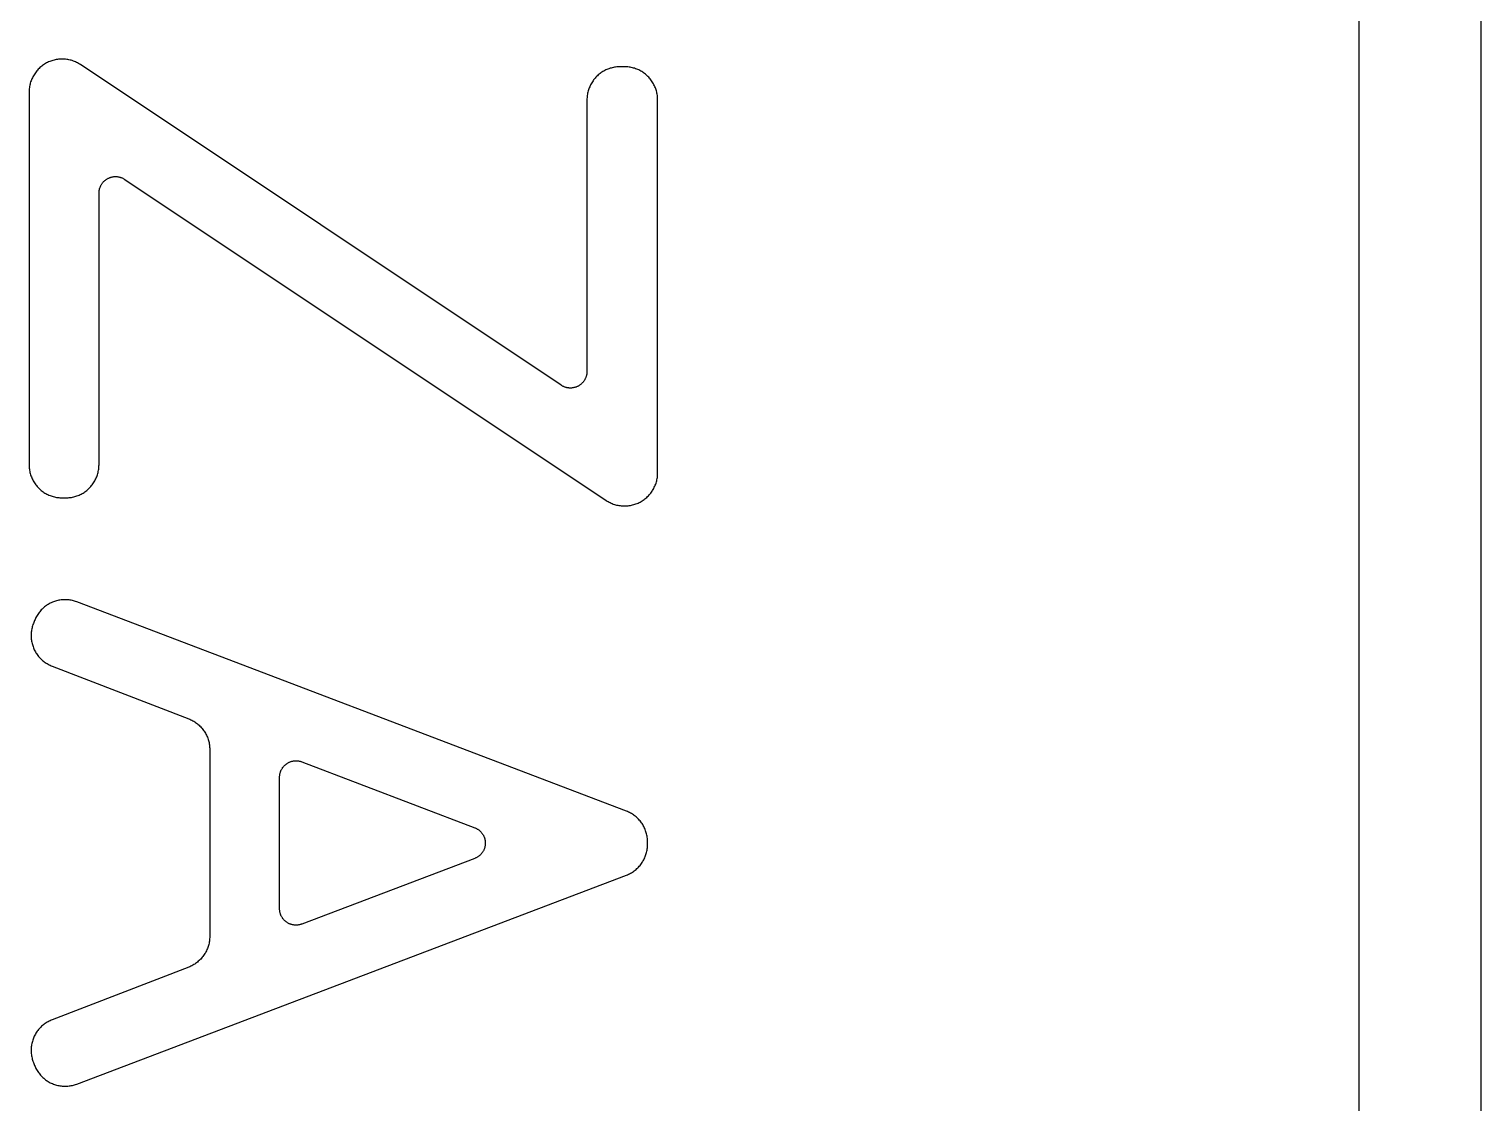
# Model space of a CAD drawing. Header units: millimetres. Extents: x 1287 to 5317, y -239 to 2577.
# Drawn here: x 3347.1 to 3406.6, y 696.8 to 740.8 of the extents above; entities that cross this region are included whole.
import ezdxf

# ---------------------------------------------------------------- set-up
doc = ezdxf.new("R2010")
doc.units = ezdxf.units.MM
doc.header["$MEASUREMENT"] = 0
doc.layers.add('Utwórz2D linie widoczne', color=7, linetype='Continuous', true_color=0x000000)

msp = doc.modelspace()

# ---------------------------------------------------------------- linework, layer by layer
at = {"layer": 'Utwórz2D linie widoczne'}
for p, q in [((3401.61, 932.649), (3401.61, 562.649)), ((3406.61, 932.649), (3406.61, 562.649)), ((3347.805, 739.358), (3347.765, 739.334)), ((3347.847, 739.381), (3347.805, 739.358)), ((3347.889, 739.403), (3347.847, 739.381)), ((3347.932, 739.423), (3347.889, 739.403)), ((3347.975, 739.442), (3347.932, 739.423)), ((3348.019, 739.459), (3347.975, 739.442)), ((3348.064, 739.474), (3348.019, 739.459)), ((3348.109, 739.488), (3348.064, 739.474)), ((3348.155, 739.501), (3348.109, 739.488)), ((3348.201, 739.511), (3348.155, 739.501)), ((3348.247, 739.521), (3348.201, 739.511)), ((3348.294, 739.528), (3348.247, 739.521)), ((3348.341, 739.534), (3348.294, 739.528)), ((3348.388, 739.538), (3348.341, 739.534)), ((3348.435, 739.541), (3348.388, 739.538)), ((3348.482, 739.542), (3348.435, 739.541)), ((3348.53, 739.541), (3348.482, 739.542)), ((3348.577, 739.539), (3348.53, 739.541)), ((3348.624, 739.535), (3348.577, 739.539)), ((3348.671, 739.529), (3348.624, 739.535)), ((3348.718, 739.522), (3348.671, 739.529)), ((3348.764, 739.513), (3348.718, 739.522)), ((3348.81, 739.503), (3348.764, 739.513)), ((3348.856, 739.491), (3348.81, 739.503)), ((3348.901, 739.477), (3348.856, 739.491)), ((3348.946, 739.462), (3348.901, 739.477)), ((3348.99, 739.445), (3348.946, 739.462)), ((3349.034, 739.427), (3348.99, 739.445)), ((3349.077, 739.407), (3349.034, 739.427)), ((3349.119, 739.386), (3349.077, 739.407)), ((3349.161, 739.363), (3349.119, 739.386)), ((3349.201, 739.339), (3349.161, 739.363)), ((3347.266, 738.778), (3347.246, 738.735)), ((3347.287, 738.82), (3347.266, 738.778)), ((3347.31, 738.861), (3347.287, 738.82)), ((3347.335, 738.902), (3347.31, 738.861)), ((3347.36, 738.942), (3347.335, 738.902)), ((3347.387, 738.981), (3347.36, 738.942)), ((3347.416, 739.018), (3347.387, 738.981)), ((3347.445, 739.055), (3347.416, 739.018)), ((3347.476, 739.091), (3347.445, 739.055)), ((3347.509, 739.126), (3347.476, 739.091)), ((3347.542, 739.159), (3347.509, 739.126)), ((3347.577, 739.191), (3347.542, 739.159)), ((3347.612, 739.222), (3347.577, 739.191)), ((3347.649, 739.252), (3347.612, 739.222)), ((3347.687, 739.281), (3347.649, 739.252)), ((3347.725, 739.308), (3347.687, 739.281)), ((3347.765, 739.334), (3347.725, 739.308)), ((3349.241, 739.314), (3349.201, 739.339)), ((3368.928, 726.176), (3349.241, 739.314)), ((3370.319, 738.76), (3370.289, 738.725)), ((3370.35, 738.795), (3370.319, 738.76)), ((3370.382, 738.828), (3370.35, 738.795)), ((3370.416, 738.86), (3370.382, 738.828)), ((3370.45, 738.891), (3370.416, 738.86)), ((3370.486, 738.921), (3370.45, 738.891)), ((3370.522, 738.95), (3370.486, 738.921)), ((3370.559, 738.977), (3370.522, 738.95)), ((3370.598, 739.003), (3370.559, 738.977)), ((3370.637, 739.028), (3370.598, 739.003)), ((3370.677, 739.051), (3370.637, 739.028)), ((3370.718, 739.073), (3370.677, 739.051)), ((3370.759, 739.094), (3370.718, 739.073)), ((3370.802, 739.113), (3370.759, 739.094)), ((3370.844, 739.131), (3370.802, 739.113)), ((3370.888, 739.147), (3370.844, 739.131)), ((3370.932, 739.162), (3370.888, 739.147)), ((3370.976, 739.175), (3370.932, 739.162)), ((3371.021, 739.187), (3370.976, 739.175)), ((3371.066, 739.197), (3371.021, 739.187)), ((3371.112, 739.206), (3371.066, 739.197)), ((3371.158, 739.213), (3371.112, 739.206)), ((3371.204, 739.219), (3371.158, 739.213)), ((3371.25, 739.223), (3371.204, 739.219)), ((3371.296, 739.225), (3371.25, 739.223)), ((3371.343, 739.226), (3371.296, 739.225)), ((3371.524, 739.226), (3371.343, 739.226)), ((3371.57, 739.225), (3371.524, 739.226)), ((3371.617, 739.223), (3371.57, 739.225)), ((3371.663, 739.219), (3371.617, 739.223)), ((3371.709, 739.213), (3371.663, 739.219)), ((3371.755, 739.206), (3371.709, 739.213)), ((3371.8, 739.197), (3371.755, 739.206)), ((3371.846, 739.187), (3371.8, 739.197)), ((3371.891, 739.175), (3371.846, 739.187)), ((3371.935, 739.162), (3371.891, 739.175)), ((3371.979, 739.147), (3371.935, 739.162)), ((3372.022, 739.131), (3371.979, 739.147)), ((3372.065, 739.113), (3372.022, 739.131)), ((3372.107, 739.094), (3372.065, 739.113)), ((3372.149, 739.073), (3372.107, 739.094)), ((3372.19, 739.051), (3372.149, 739.073)), ((3372.23, 739.028), (3372.19, 739.051)), ((3372.269, 739.003), (3372.23, 739.028)), ((3372.307, 738.977), (3372.269, 739.003)), ((3372.345, 738.95), (3372.307, 738.977)), ((3372.381, 738.921), (3372.345, 738.95)), ((3372.417, 738.891), (3372.381, 738.921)), ((3372.451, 738.86), (3372.417, 738.891)), ((3372.484, 738.828), (3372.451, 738.86)), ((3372.517, 738.795), (3372.484, 738.828)), ((3372.548, 738.76), (3372.517, 738.795)), ((3372.578, 738.725), (3372.548, 738.76)), ((3347.13, 738.231), (3347.129, 738.184)), ((3347.129, 738.184), (3347.129, 722.921)), ((3347.132, 738.278), (3347.13, 738.231)), ((3347.137, 738.325), (3347.132, 738.278)), ((3347.142, 738.372), (3347.137, 738.325)), ((3347.15, 738.419), (3347.142, 738.372)), ((3347.159, 738.466), (3347.15, 738.419)), ((3347.169, 738.512), (3347.159, 738.466)), ((3347.181, 738.557), (3347.169, 738.512)), ((3347.195, 738.603), (3347.181, 738.557)), ((3347.211, 738.647), (3347.195, 738.603)), ((3347.228, 738.691), (3347.211, 738.647)), ((3347.246, 738.735), (3347.228, 738.691)), ((3370.023, 738.189), (3370.013, 738.144)), ((3370.035, 738.234), (3370.023, 738.189)), ((3370.048, 738.278), (3370.035, 738.234)), ((3370.063, 738.322), (3370.048, 738.278)), ((3370.079, 738.366), (3370.063, 738.322)), ((3370.097, 738.409), (3370.079, 738.366)), ((3370.116, 738.451), (3370.097, 738.409)), ((3370.137, 738.492), (3370.116, 738.451)), ((3370.159, 738.533), (3370.137, 738.492)), ((3370.182, 738.573), (3370.159, 738.533)), ((3370.207, 738.612), (3370.182, 738.573)), ((3370.233, 738.651), (3370.207, 738.612)), ((3370.26, 738.688), (3370.233, 738.651)), ((3370.289, 738.725), (3370.26, 738.688)), ((3372.606, 738.688), (3372.578, 738.725)), ((3372.634, 738.651), (3372.606, 738.688)), ((3372.66, 738.612), (3372.634, 738.651)), ((3372.685, 738.573), (3372.66, 738.612)), ((3372.708, 738.533), (3372.685, 738.573)), ((3372.73, 738.492), (3372.708, 738.533)), ((3372.751, 738.451), (3372.73, 738.492)), ((3372.77, 738.409), (3372.751, 738.451)), ((3372.788, 738.366), (3372.77, 738.409)), ((3372.804, 738.322), (3372.788, 738.366)), ((3372.819, 738.278), (3372.804, 738.322)), ((3372.832, 738.234), (3372.819, 738.278)), ((3372.844, 738.189), (3372.832, 738.234)), ((3372.854, 738.144), (3372.844, 738.189)), ((3369.988, 737.96), (3369.985, 737.914)), ((3369.985, 737.914), (3369.985, 737.868)), ((3369.985, 737.868), (3369.985, 726.74)), ((3369.992, 738.006), (3369.988, 737.96)), ((3369.997, 738.052), (3369.992, 738.006)), ((3370.004, 738.098), (3369.997, 738.052)), ((3370.013, 738.144), (3370.004, 738.098)), ((3372.863, 738.098), (3372.854, 738.144)), ((3372.87, 738.052), (3372.863, 738.098)), ((3372.875, 738.006), (3372.87, 738.052)), ((3372.879, 737.96), (3372.875, 738.006)), ((3372.881, 737.914), (3372.879, 737.96)), ((3372.882, 737.868), (3372.881, 737.914)), ((3372.882, 722.589), (3372.882, 737.868)), ((3350.256, 734.582), (3350.274, 734.597)), ((3350.274, 734.597), (3350.294, 734.61)), ((3350.294, 734.61), (3350.314, 734.623)), ((3350.314, 734.623), (3350.334, 734.635)), ((3350.334, 734.635), (3350.354, 734.647)), ((3350.354, 734.647), (3350.376, 734.658)), ((3350.376, 734.658), (3350.397, 734.668)), ((3350.397, 734.668), (3350.419, 734.677)), ((3350.419, 734.677), (3350.441, 734.686)), ((3350.441, 734.686), (3350.463, 734.693)), ((3350.463, 734.693), (3350.486, 734.7)), ((3350.486, 734.7), (3350.508, 734.707)), ((3350.508, 734.707), (3350.531, 734.712)), ((3350.531, 734.712), (3350.555, 734.716)), ((3350.555, 734.716), (3350.578, 734.72)), ((3350.578, 734.72), (3350.601, 734.723)), ((3350.601, 734.723), (3350.625, 734.725)), ((3350.625, 734.725), (3350.649, 734.727)), ((3350.649, 734.727), (3350.672, 734.727)), ((3350.672, 734.727), (3350.696, 734.727)), ((3350.696, 734.727), (3350.72, 734.726)), ((3350.72, 734.726), (3350.743, 734.724)), ((3350.743, 734.724), (3350.767, 734.721)), ((3350.767, 734.721), (3350.79, 734.717)), ((3350.79, 734.717), (3350.813, 734.713)), ((3350.813, 734.713), (3350.836, 734.708)), ((3350.836, 734.708), (3350.859, 734.702)), ((3350.859, 734.702), (3350.882, 734.695)), ((3350.882, 734.695), (3350.904, 734.687)), ((3350.904, 734.687), (3350.926, 734.679)), ((3350.926, 734.679), (3350.948, 734.67)), ((3350.948, 734.67), (3350.97, 734.66)), ((3350.97, 734.66), (3350.991, 734.649)), ((3350.991, 734.649), (3351.011, 734.638)), ((3351.011, 734.638), (3351.032, 734.626)), ((3351.032, 734.626), (3351.052, 734.613)), ((3351.052, 734.613), (3370.77, 721.459)), ((3349.996, 734.072), (3349.997, 734.095)), ((3349.996, 734.048), (3349.996, 734.072)), ((3349.996, 722.921), (3349.996, 734.048)), ((3349.997, 734.095), (3349.999, 734.119)), ((3349.999, 734.119), (3350.002, 734.142)), ((3350.002, 734.142), (3350.006, 734.166)), ((3350.006, 734.166), (3350.011, 734.189)), ((3350.011, 734.189), (3350.016, 734.212)), ((3350.016, 734.212), (3350.022, 734.235)), ((3350.022, 734.235), (3350.029, 734.257)), ((3350.029, 734.257), (3350.037, 734.28)), ((3350.037, 734.28), (3350.045, 734.302)), ((3350.045, 734.302), (3350.054, 734.324)), ((3350.054, 734.324), (3350.064, 734.345)), ((3350.064, 734.345), (3350.075, 734.366)), ((3350.075, 734.366), (3350.086, 734.387)), ((3350.086, 734.387), (3350.098, 734.407)), ((3350.098, 734.407), (3350.111, 734.427)), ((3350.111, 734.427), (3350.125, 734.446)), ((3350.125, 734.446), (3350.139, 734.465)), ((3350.139, 734.465), (3350.154, 734.484)), ((3350.154, 734.484), (3350.169, 734.502)), ((3350.169, 734.502), (3350.185, 734.519)), ((3350.185, 734.519), (3350.202, 734.536)), ((3350.202, 734.536), (3350.219, 734.552)), ((3350.219, 734.552), (3350.237, 734.567)), ((3350.237, 734.567), (3350.256, 734.582)), ((3369.795, 726.27), (3369.778, 726.253)), ((3369.811, 726.287), (3369.795, 726.27)), ((3369.826, 726.305), (3369.811, 726.287)), ((3369.841, 726.323), (3369.826, 726.305)), ((3369.855, 726.342), (3369.841, 726.323)), ((3369.869, 726.361), (3369.855, 726.342)), ((3369.882, 726.381), (3369.869, 726.361)), ((3369.894, 726.402), (3369.882, 726.381)), ((3369.905, 726.422), (3369.894, 726.402)), ((3369.916, 726.443), (3369.905, 726.422)), ((3369.926, 726.465), (3369.916, 726.443)), ((3369.935, 726.487), (3369.926, 726.465)), ((3369.944, 726.509), (3369.935, 726.487)), ((3369.951, 726.531), (3369.944, 726.509)), ((3369.958, 726.554), (3369.951, 726.531)), ((3369.964, 726.577), (3369.958, 726.554)), ((3369.97, 726.6), (3369.964, 726.577)), ((3369.974, 726.623), (3369.97, 726.6)), ((3369.978, 726.646), (3369.974, 726.623)), ((3369.981, 726.67), (3369.978, 726.646)), ((3369.983, 726.693), (3369.981, 726.67)), ((3369.984, 726.717), (3369.983, 726.693)), ((3369.985, 726.74), (3369.984, 726.717)), ((3368.948, 726.163), (3368.928, 726.176)), ((3368.969, 726.151), (3368.948, 726.163)), ((3368.989, 726.139), (3368.969, 726.151)), ((3369.011, 726.129), (3368.989, 726.139)), ((3369.032, 726.119), (3369.011, 726.129)), ((3369.054, 726.11), (3369.032, 726.119)), ((3369.076, 726.101), (3369.054, 726.11)), ((3369.098, 726.094), (3369.076, 726.101)), ((3369.121, 726.087), (3369.098, 726.094)), ((3369.144, 726.081), (3369.121, 726.087)), ((3369.167, 726.076), (3369.144, 726.081)), ((3369.19, 726.071), (3369.167, 726.076)), ((3369.214, 726.068), (3369.19, 726.071)), ((3369.237, 726.065), (3369.214, 726.068)), ((3369.261, 726.063), (3369.237, 726.065)), ((3369.284, 726.062), (3369.261, 726.063)), ((3369.308, 726.061), (3369.284, 726.062)), ((3369.332, 726.062), (3369.308, 726.061)), ((3369.355, 726.063), (3369.332, 726.062)), ((3369.379, 726.065), (3369.355, 726.063)), ((3369.402, 726.068), (3369.379, 726.065)), ((3369.425, 726.072), (3369.402, 726.068)), ((3369.449, 726.077), (3369.425, 726.072)), ((3369.472, 726.082), (3369.449, 726.077)), ((3369.495, 726.088), (3369.472, 726.082)), ((3369.517, 726.095), (3369.495, 726.088)), ((3369.539, 726.103), (3369.517, 726.095)), ((3369.562, 726.111), (3369.539, 726.103)), ((3369.583, 726.121), (3369.562, 726.111)), ((3369.605, 726.131), (3369.583, 726.121)), ((3369.626, 726.142), (3369.605, 726.131)), ((3369.646, 726.153), (3369.626, 726.142)), ((3369.667, 726.165), (3369.646, 726.153)), ((3369.686, 726.178), (3369.667, 726.165)), ((3369.706, 726.192), (3369.686, 726.178)), ((3369.725, 726.206), (3369.706, 726.192)), ((3369.743, 726.221), (3369.725, 726.206)), ((3369.761, 726.237), (3369.743, 726.221)), ((3369.778, 726.253), (3369.761, 726.237)), ((3347.129, 722.921), (3347.13, 722.874)), ((3347.13, 722.874), (3347.132, 722.828)), ((3347.132, 722.828), (3347.136, 722.782)), ((3347.136, 722.782), (3347.142, 722.736)), ((3347.142, 722.736), (3347.149, 722.69)), ((3349.976, 722.69), (3349.983, 722.736)), ((3349.983, 722.736), (3349.989, 722.782)), ((3349.989, 722.782), (3349.993, 722.828)), ((3349.993, 722.828), (3349.995, 722.874)), ((3349.995, 722.874), (3349.996, 722.921)), ((3347.149, 722.69), (3347.158, 722.644)), ((3347.158, 722.644), (3347.168, 722.599)), ((3347.168, 722.599), (3347.179, 722.554)), ((3347.179, 722.554), (3347.193, 722.51)), ((3347.193, 722.51), (3347.208, 722.466)), ((3347.208, 722.466), (3347.224, 722.423)), ((3347.224, 722.423), (3347.242, 722.38)), ((3347.242, 722.38), (3347.261, 722.337)), ((3347.261, 722.337), (3347.281, 722.296)), ((3347.281, 722.296), (3347.303, 722.255)), ((3347.303, 722.255), (3347.327, 722.215)), ((3347.327, 722.215), (3347.352, 722.176)), ((3347.352, 722.176), (3347.378, 722.138)), ((3347.378, 722.138), (3347.405, 722.1)), ((3349.72, 722.1), (3349.747, 722.138)), ((3349.747, 722.138), (3349.773, 722.176)), ((3349.773, 722.176), (3349.798, 722.215)), ((3349.798, 722.215), (3349.821, 722.255)), ((3349.821, 722.255), (3349.843, 722.296)), ((3349.843, 722.296), (3349.864, 722.337)), ((3349.864, 722.337), (3349.883, 722.38)), ((3349.883, 722.38), (3349.901, 722.423)), ((3349.901, 722.423), (3349.917, 722.466)), ((3349.917, 722.466), (3349.932, 722.51)), ((3349.932, 722.51), (3349.945, 722.554)), ((3349.945, 722.554), (3349.957, 722.599)), ((3349.957, 722.599), (3349.967, 722.644)), ((3349.967, 722.644), (3349.976, 722.69)), ((3372.784, 722.081), (3372.801, 722.125)), ((3372.801, 722.125), (3372.816, 722.17)), ((3372.816, 722.17), (3372.83, 722.215)), ((3372.83, 722.215), (3372.842, 722.261)), ((3372.842, 722.261), (3372.853, 722.307)), ((3372.853, 722.307), (3372.862, 722.353)), ((3372.862, 722.353), (3372.869, 722.4)), ((3372.869, 722.4), (3372.875, 722.447)), ((3372.875, 722.447), (3372.879, 722.494)), ((3372.879, 722.494), (3372.881, 722.541)), ((3372.881, 722.541), (3372.882, 722.589)), ((3347.405, 722.1), (3347.434, 722.064)), ((3347.434, 722.064), (3347.464, 722.028)), ((3347.464, 722.028), (3347.495, 721.994)), ((3347.495, 721.994), (3347.527, 721.96)), ((3347.527, 721.96), (3347.56, 721.928)), ((3347.56, 721.928), (3347.595, 721.897)), ((3347.595, 721.897), (3347.63, 721.867)), ((3347.63, 721.867), (3347.667, 721.839)), ((3347.667, 721.839), (3347.704, 721.811)), ((3347.704, 721.811), (3347.742, 721.785)), ((3347.742, 721.785), (3347.782, 721.76)), ((3347.782, 721.76), (3347.822, 721.737)), ((3347.822, 721.737), (3347.862, 721.715)), ((3347.862, 721.715), (3347.904, 721.694)), ((3347.904, 721.694), (3347.946, 721.675)), ((3347.946, 721.675), (3347.989, 721.657)), ((3347.989, 721.657), (3348.032, 721.641)), ((3348.032, 721.641), (3348.076, 721.626)), ((3348.076, 721.626), (3348.121, 721.613)), ((3348.121, 721.613), (3348.166, 721.601)), ((3348.166, 721.601), (3348.211, 721.591)), ((3348.211, 721.591), (3348.257, 721.582)), ((3348.257, 721.582), (3348.302, 721.575)), ((3348.302, 721.575), (3348.348, 721.57)), ((3348.348, 721.57), (3348.395, 721.566)), ((3348.395, 721.566), (3348.441, 721.563)), ((3348.441, 721.563), (3348.487, 721.563)), ((3348.487, 721.563), (3348.638, 721.563)), ((3348.638, 721.563), (3348.684, 721.563)), ((3348.684, 721.563), (3348.73, 721.566)), ((3348.73, 721.566), (3348.776, 721.57)), ((3348.776, 721.57), (3348.823, 721.575)), ((3348.823, 721.575), (3348.868, 721.582)), ((3348.868, 721.582), (3348.914, 721.591)), ((3348.914, 721.591), (3348.959, 721.601)), ((3348.959, 721.601), (3349.004, 721.613)), ((3349.004, 721.613), (3349.048, 721.626)), ((3349.048, 721.626), (3349.092, 721.641)), ((3349.092, 721.641), (3349.136, 721.657)), ((3349.136, 721.657), (3349.179, 721.675)), ((3349.179, 721.675), (3349.221, 721.694)), ((3349.221, 721.694), (3349.262, 721.715)), ((3349.262, 721.715), (3349.303, 721.737)), ((3349.303, 721.737), (3349.343, 721.76)), ((3349.343, 721.76), (3349.382, 721.785)), ((3349.382, 721.785), (3349.421, 721.811)), ((3349.421, 721.811), (3349.458, 721.839)), ((3349.458, 721.839), (3349.495, 721.867)), ((3349.495, 721.867), (3349.53, 721.897)), ((3349.53, 721.897), (3349.565, 721.928)), ((3349.565, 721.928), (3349.598, 721.96)), ((3349.598, 721.96), (3349.63, 721.994)), ((3349.63, 721.994), (3349.661, 722.028)), ((3349.661, 722.028), (3349.691, 722.064)), ((3349.691, 722.064), (3349.72, 722.1)), ((3372.325, 721.492), (3372.363, 721.52)), ((3372.363, 721.52), (3372.399, 721.55)), ((3372.399, 721.55), (3372.435, 721.581)), ((3372.435, 721.581), (3372.469, 721.613)), ((3372.469, 721.613), (3372.503, 721.647)), ((3372.503, 721.647), (3372.535, 721.682)), ((3372.535, 721.682), (3372.566, 721.717)), ((3372.566, 721.717), (3372.596, 721.754)), ((3372.596, 721.754), (3372.624, 721.792)), ((3372.624, 721.792), (3372.651, 721.831)), ((3372.651, 721.831), (3372.677, 721.87)), ((3372.677, 721.87), (3372.701, 721.911)), ((3372.701, 721.911), (3372.724, 721.952)), ((3372.724, 721.952), (3372.745, 721.995)), ((3372.745, 721.995), (3372.765, 722.037)), ((3372.765, 722.037), (3372.784, 722.081)), ((3370.77, 721.459), (3370.81, 721.433)), ((3370.81, 721.433), (3370.851, 721.409)), ((3370.851, 721.409), (3370.892, 721.386)), ((3370.892, 721.386), (3370.935, 721.365)), ((3370.935, 721.365), (3370.978, 721.345)), ((3370.978, 721.345), (3371.021, 721.327)), ((3371.021, 721.327), (3371.065, 721.31)), ((3371.065, 721.31), (3371.11, 721.295)), ((3371.11, 721.295), (3371.155, 721.281)), ((3371.155, 721.281), (3371.201, 721.269)), ((3371.201, 721.269), (3371.247, 721.259)), ((3371.247, 721.259), (3371.294, 721.25)), ((3371.294, 721.25), (3371.341, 721.243)), ((3371.341, 721.243), (3371.387, 721.237)), ((3371.387, 721.237), (3371.435, 721.233)), ((3371.435, 721.233), (3371.482, 721.231)), ((3371.482, 721.231), (3371.529, 721.23)), ((3371.529, 721.23), (3371.576, 721.231)), ((3371.576, 721.231), (3371.624, 721.234)), ((3371.624, 721.234), (3371.671, 721.238)), ((3371.671, 721.238), (3371.718, 721.244)), ((3371.718, 721.244), (3371.764, 721.252)), ((3371.764, 721.252), (3371.811, 721.261)), ((3371.811, 721.261), (3371.857, 721.272)), ((3371.857, 721.272), (3371.902, 721.284)), ((3371.902, 721.284), (3371.948, 721.298)), ((3371.948, 721.298), (3371.992, 721.314)), ((3371.992, 721.314), (3372.036, 721.331)), ((3372.036, 721.331), (3372.08, 721.349)), ((3372.08, 721.349), (3372.123, 721.37)), ((3372.123, 721.37), (3372.165, 721.391)), ((3372.165, 721.391), (3372.206, 721.414)), ((3372.206, 721.414), (3372.247, 721.439)), ((3372.247, 721.439), (3372.286, 721.464)), ((3372.286, 721.464), (3372.325, 721.492)), ((3348.26, 717.344), (3348.215, 717.331)), ((3348.305, 717.355), (3348.26, 717.344)), ((3348.351, 717.364), (3348.305, 717.355)), ((3348.397, 717.372), (3348.351, 717.364)), ((3348.443, 717.379), (3348.397, 717.372)), ((3348.489, 717.384), (3348.443, 717.379)), ((3348.535, 717.387), (3348.489, 717.384)), ((3348.582, 717.389), (3348.535, 717.387)), ((3348.628, 717.389), (3348.582, 717.389)), ((3348.675, 717.387), (3348.628, 717.389)), ((3348.721, 717.384), (3348.675, 717.387)), ((3348.768, 717.379), (3348.721, 717.384)), ((3348.814, 717.372), (3348.768, 717.379)), ((3348.86, 717.364), (3348.814, 717.372)), ((3348.905, 717.355), (3348.86, 717.364)), ((3348.95, 717.344), (3348.905, 717.355)), ((3348.995, 717.331), (3348.95, 717.344)), ((3347.484, 716.785), (3347.46, 716.745)), ((3347.511, 716.823), (3347.484, 716.785)), ((3347.538, 716.861), (3347.511, 716.823)), ((3347.567, 716.897), (3347.538, 716.861)), ((3347.597, 716.933), (3347.567, 716.897)), ((3347.629, 716.967), (3347.597, 716.933)), ((3347.661, 717), (3347.629, 716.967)), ((3347.695, 717.032), (3347.661, 717)), ((3347.729, 717.063), (3347.695, 717.032)), ((3347.765, 717.093), (3347.729, 717.063)), ((3347.802, 717.122), (3347.765, 717.093)), ((3347.84, 717.149), (3347.802, 717.122)), ((3347.878, 717.175), (3347.84, 717.149)), ((3347.918, 717.199), (3347.878, 717.175)), ((3347.958, 717.222), (3347.918, 717.199)), ((3348, 717.244), (3347.958, 717.222)), ((3348.041, 717.264), (3348, 717.244)), ((3348.084, 717.283), (3348.041, 717.264)), ((3348.127, 717.301), (3348.084, 717.283)), ((3348.171, 717.316), (3348.127, 717.301)), ((3348.215, 717.331), (3348.171, 717.316)), ((3349.039, 717.317), (3348.995, 717.331)), ((3349.083, 717.301), (3349.039, 717.317)), ((3371.602, 708.725), (3349.083, 717.301)), ((3347.241, 716.19), (3347.233, 716.145)), ((3347.251, 716.235), (3347.241, 716.19)), ((3347.263, 716.28), (3347.251, 716.235)), ((3347.276, 716.324), (3347.263, 716.28)), ((3347.29, 716.368), (3347.276, 716.324)), ((3347.306, 716.411), (3347.29, 716.368)), ((3347.356, 716.537), (3347.306, 716.411)), ((3347.374, 716.58), (3347.356, 716.537)), ((3347.393, 716.623), (3347.374, 716.58)), ((3347.414, 716.664), (3347.393, 716.623)), ((3347.436, 716.705), (3347.414, 716.664)), ((3347.46, 716.745), (3347.436, 716.705)), ((3347.216, 716.008), (3347.214, 715.962)), ((3347.214, 715.962), (3347.214, 715.916)), ((3347.214, 715.916), (3347.215, 715.87)), ((3347.215, 715.87), (3347.217, 715.824)), ((3347.22, 716.054), (3347.216, 716.008)), ((3347.217, 715.824), (3347.221, 715.778)), ((3347.226, 716.1), (3347.22, 716.054)), ((3347.221, 715.778), (3347.227, 715.733)), ((3347.233, 716.145), (3347.226, 716.1)), ((3347.227, 715.733), (3347.234, 715.687)), ((3347.234, 715.687), (3347.243, 715.642)), ((3347.243, 715.642), (3347.253, 715.597)), ((3347.253, 715.597), (3347.265, 715.553)), ((3347.265, 715.553), (3347.278, 715.509)), ((3347.278, 715.509), (3347.293, 715.465)), ((3347.293, 715.465), (3347.309, 715.422)), ((3347.309, 715.422), (3347.327, 715.38)), ((3347.327, 715.38), (3347.346, 715.338)), ((3347.346, 715.338), (3347.367, 715.297)), ((3347.367, 715.297), (3347.389, 715.257)), ((3347.389, 715.257), (3347.413, 715.217)), ((3347.413, 715.217), (3347.437, 715.178)), ((3347.437, 715.178), (3347.463, 715.14)), ((3347.463, 715.14), (3347.491, 715.103)), ((3347.491, 715.103), (3347.519, 715.067)), ((3347.519, 715.067), (3347.549, 715.032)), ((3347.549, 715.032), (3347.58, 714.998)), ((3347.58, 714.998), (3347.612, 714.965)), ((3347.612, 714.965), (3347.646, 714.934)), ((3347.646, 714.934), (3347.68, 714.903)), ((3347.68, 714.903), (3347.715, 714.874)), ((3347.715, 714.874), (3347.752, 714.845)), ((3347.752, 714.845), (3347.789, 714.818)), ((3347.789, 714.818), (3347.827, 714.793)), ((3347.827, 714.793), (3347.866, 714.769)), ((3347.866, 714.769), (3347.906, 714.746)), ((3347.906, 714.746), (3347.947, 714.724)), ((3347.947, 714.724), (3347.988, 714.704)), ((3347.988, 714.704), (3348.03, 714.685)), ((3348.03, 714.685), (3348.073, 714.668)), ((3348.073, 714.668), (3353.671, 712.509)), ((3353.671, 712.509), (3353.713, 712.492)), ((3353.713, 712.492), (3353.756, 712.473)), ((3353.756, 712.473), (3353.797, 712.453)), ((3353.797, 712.453), (3353.838, 712.431)), ((3353.838, 712.431), (3353.878, 712.408)), ((3353.878, 712.408), (3353.917, 712.384)), ((3353.917, 712.384), (3353.955, 712.358)), ((3353.955, 712.358), (3353.992, 712.331)), ((3353.992, 712.331), (3354.029, 712.303)), ((3354.029, 712.303), (3354.064, 712.273)), ((3354.064, 712.273), (3354.099, 712.242)), ((3354.099, 712.242), (3354.132, 712.211)), ((3354.132, 712.211), (3354.164, 712.178)), ((3354.164, 712.178), (3354.195, 712.144)), ((3354.195, 712.144), (3354.225, 712.108)), ((3354.225, 712.108), (3354.254, 712.072)), ((3354.254, 712.072), (3354.281, 712.035)), ((3354.281, 712.035), (3354.307, 711.997)), ((3354.307, 711.997), (3354.332, 711.958)), ((3354.332, 711.958), (3354.356, 711.918)), ((3354.356, 711.918), (3354.378, 711.878)), ((3354.378, 711.878), (3354.398, 711.837)), ((3354.398, 711.837), (3354.417, 711.795)), ((3354.417, 711.795), (3354.435, 711.752)), ((3354.435, 711.752), (3354.451, 711.709)), ((3354.451, 711.709), (3354.466, 711.665)), ((3354.466, 711.665), (3354.48, 711.621)), ((3354.48, 711.621), (3354.491, 711.577)), ((3354.491, 711.577), (3354.502, 711.532)), ((3354.502, 711.532), (3354.51, 711.486)), ((3354.51, 711.486), (3354.517, 711.441)), ((3354.517, 711.441), (3354.523, 711.395)), ((3354.523, 711.395), (3354.527, 711.349)), ((3354.527, 711.349), (3354.529, 711.303)), ((3354.529, 711.303), (3354.53, 711.257)), ((3354.53, 711.257), (3354.53, 703.587)), ((3357.397, 710.187), (3357.4, 710.21)), ((3357.4, 710.21), (3357.404, 710.233)), ((3357.404, 710.233), (3357.408, 710.256)), ((3357.408, 710.256), (3357.413, 710.278)), ((3357.413, 710.278), (3357.419, 710.301)), ((3357.419, 710.301), (3357.426, 710.323)), ((3357.426, 710.323), (3357.433, 710.345)), ((3357.433, 710.345), (3357.442, 710.367)), ((3357.442, 710.367), (3357.451, 710.388)), ((3357.451, 710.388), (3357.46, 710.409)), ((3357.46, 710.409), (3357.471, 710.43)), ((3357.471, 710.43), (3357.482, 710.45)), ((3357.482, 710.45), (3357.494, 710.47)), ((3357.494, 710.47), (3357.506, 710.489)), ((3357.506, 710.489), (3357.519, 710.509)), ((3357.519, 710.509), (3357.533, 710.527)), ((3357.533, 710.527), (3357.548, 710.545)), ((3357.548, 710.545), (3357.563, 710.563)), ((3357.563, 710.563), (3357.578, 710.58)), ((3357.578, 710.58), (3357.595, 710.596)), ((3357.595, 710.596), (3357.612, 710.612)), ((3357.612, 710.612), (3357.629, 710.628)), ((3357.629, 710.628), (3357.647, 710.643)), ((3357.647, 710.643), (3357.665, 710.657)), ((3357.665, 710.657), (3357.684, 710.67)), ((3357.684, 710.67), (3357.703, 710.683)), ((3357.703, 710.683), (3357.723, 710.695)), ((3357.723, 710.695), (3357.743, 710.707)), ((3357.743, 710.707), (3357.764, 710.717)), ((3357.764, 710.717), (3357.785, 710.727)), ((3357.785, 710.727), (3357.806, 710.737)), ((3357.806, 710.737), (3357.827, 710.745)), ((3357.827, 710.745), (3357.849, 710.753)), ((3357.849, 710.753), (3357.871, 710.76)), ((3357.871, 710.76), (3357.894, 710.766)), ((3357.894, 710.766), (3357.916, 710.772)), ((3357.916, 710.772), (3357.939, 710.777)), ((3357.939, 710.777), (3357.962, 710.781)), ((3357.962, 710.781), (3357.985, 710.784)), ((3357.985, 710.784), (3358.008, 710.786)), ((3358.008, 710.786), (3358.031, 710.788)), ((3358.031, 710.788), (3358.054, 710.789)), ((3358.054, 710.789), (3358.077, 710.789)), ((3358.077, 710.789), (3358.1, 710.788)), ((3358.1, 710.788), (3358.124, 710.786)), ((3358.124, 710.786), (3358.147, 710.784)), ((3358.147, 710.784), (3358.17, 710.78)), ((3358.17, 710.78), (3358.192, 710.776)), ((3358.192, 710.776), (3358.215, 710.772)), ((3358.215, 710.772), (3358.238, 710.766)), ((3358.238, 710.766), (3358.26, 710.76)), ((3358.26, 710.76), (3358.282, 710.753)), ((3358.282, 710.753), (3358.304, 710.745)), ((3358.304, 710.745), (3365.39, 708.043)), ((3357.394, 710.141), (3357.395, 710.164)), ((3357.394, 710.118), (3357.394, 710.141)), ((3357.394, 704.723), (3357.394, 710.118)), ((3357.395, 710.164), (3357.397, 710.187)), ((3371.645, 708.707), (3371.602, 708.725)), ((3371.687, 708.689), (3371.645, 708.707)), ((3371.729, 708.669), (3371.687, 708.689)), ((3371.77, 708.647), (3371.729, 708.669)), ((3371.81, 708.624), (3371.77, 708.647)), ((3371.85, 708.6), (3371.81, 708.624)), ((3371.888, 708.574), (3371.85, 708.6)), ((3371.926, 708.547), (3371.888, 708.574)), ((3371.962, 708.519), (3371.926, 708.547)), ((3371.998, 708.489), (3371.962, 708.519)), ((3372.033, 708.459), (3371.998, 708.489)), ((3372.066, 708.427), (3372.033, 708.459)), ((3372.099, 708.394), (3372.066, 708.427)), ((3365.39, 708.043), (3365.412, 708.035)), ((3365.412, 708.035), (3365.433, 708.025)), ((3365.433, 708.025), (3365.454, 708.015)), ((3365.454, 708.015), (3365.474, 708.005)), ((3365.474, 708.005), (3365.494, 707.993)), ((3365.494, 707.993), (3365.514, 707.981)), ((3365.514, 707.981), (3365.533, 707.968)), ((3365.533, 707.968), (3365.552, 707.955)), ((3365.552, 707.955), (3365.57, 707.94)), ((3365.57, 707.94), (3365.588, 707.926)), ((3365.588, 707.926), (3365.606, 707.91)), ((3365.606, 707.91), (3365.622, 707.894)), ((3365.622, 707.894), (3365.639, 707.878)), ((3365.639, 707.878), (3365.654, 707.861)), ((3365.654, 707.861), (3365.669, 707.843)), ((3365.669, 707.843), (3365.684, 707.825)), ((3365.684, 707.825), (3365.697, 707.806)), ((3372.13, 708.36), (3372.099, 708.394)), ((3372.16, 708.324), (3372.13, 708.36)), ((3372.189, 708.288), (3372.16, 708.324)), ((3372.216, 708.251), (3372.189, 708.288)), ((3372.243, 708.213), (3372.216, 708.251)), ((3372.268, 708.174), (3372.243, 708.213)), ((3372.291, 708.134), (3372.268, 708.174)), ((3372.313, 708.093), (3372.291, 708.134)), ((3372.334, 708.052), (3372.313, 708.093)), ((3372.353, 708.01), (3372.334, 708.052)), ((3372.371, 707.967), (3372.353, 708.01)), ((3372.388, 707.924), (3372.371, 707.967)), ((3372.403, 707.88), (3372.388, 707.924)), ((3372.416, 707.836), (3372.403, 707.88)), ((3372.428, 707.791), (3372.416, 707.836)), ((3365.697, 707.806), (3365.71, 707.787)), ((3365.71, 707.787), (3365.723, 707.768)), ((3365.723, 707.768), (3365.735, 707.748)), ((3365.735, 707.748), (3365.746, 707.728)), ((3365.746, 707.728), (3365.756, 707.707)), ((3365.756, 707.707), (3365.766, 707.686)), ((3365.766, 707.686), (3365.775, 707.664)), ((3365.775, 707.664), (3365.783, 707.643)), ((3365.783, 707.643), (3365.79, 707.621)), ((3365.79, 707.621), (3365.797, 707.599)), ((3365.797, 707.233), (3365.79, 707.211)), ((3365.797, 707.599), (3365.803, 707.576)), ((3365.803, 707.255), (3365.797, 707.233)), ((3365.803, 707.576), (3365.808, 707.554)), ((3365.808, 707.278), (3365.803, 707.255)), ((3365.808, 707.554), (3365.812, 707.531)), ((3365.812, 707.301), (3365.808, 707.278)), ((3365.812, 707.531), (3365.816, 707.508)), ((3365.816, 707.324), (3365.812, 707.301)), ((3365.816, 707.508), (3365.819, 707.485)), ((3365.819, 707.347), (3365.816, 707.324)), ((3365.819, 707.485), (3365.821, 707.462)), ((3365.821, 707.37), (3365.819, 707.347)), ((3365.821, 707.462), (3365.822, 707.439)), ((3365.822, 707.393), (3365.821, 707.37)), ((3365.822, 707.439), (3365.822, 707.416)), ((3365.822, 707.416), (3365.822, 707.393)), ((3372.438, 707.746), (3372.428, 707.791)), ((3372.447, 707.701), (3372.438, 707.746)), ((3372.454, 707.655), (3372.447, 707.701)), ((3372.459, 707.609), (3372.454, 707.655)), ((3372.463, 707.563), (3372.459, 707.609)), ((3372.459, 707.22), (3372.463, 707.266)), ((3372.466, 707.517), (3372.463, 707.563)), ((3372.463, 707.266), (3372.466, 707.312)), ((3372.467, 707.47), (3372.466, 707.517)), ((3372.466, 707.312), (3372.467, 707.358)), ((3372.467, 707.358), (3372.467, 707.47)), ((3365.39, 706.789), (3358.303, 704.096)), ((3365.411, 706.798), (3365.39, 706.789)), ((3365.432, 706.807), (3365.411, 706.798)), ((3365.453, 706.817), (3365.432, 706.807)), ((3365.474, 706.828), (3365.453, 706.817)), ((3365.494, 706.839), (3365.474, 706.828)), ((3365.513, 706.851), (3365.494, 706.839)), ((3365.533, 706.864), (3365.513, 706.851)), ((3365.552, 706.878), (3365.533, 706.864)), ((3365.57, 706.892), (3365.552, 706.878)), ((3365.588, 706.906), (3365.57, 706.892)), ((3365.605, 706.922), (3365.588, 706.906)), ((3365.622, 706.938), (3365.605, 706.922)), ((3365.638, 706.954), (3365.622, 706.938)), ((3365.654, 706.971), (3365.638, 706.954)), ((3365.669, 706.989), (3365.654, 706.971)), ((3365.683, 707.007), (3365.669, 706.989)), ((3365.697, 707.026), (3365.683, 707.007)), ((3365.71, 707.045), (3365.697, 707.026)), ((3365.723, 707.064), (3365.71, 707.045)), ((3365.734, 707.084), (3365.723, 707.064)), ((3365.745, 707.104), (3365.734, 707.084)), ((3365.756, 707.125), (3365.745, 707.104)), ((3365.766, 707.146), (3365.756, 707.125)), ((3365.775, 707.167), (3365.766, 707.146)), ((3365.783, 707.189), (3365.775, 707.167)), ((3365.79, 707.211), (3365.783, 707.189)), ((3372.242, 706.616), (3372.267, 706.655)), ((3372.267, 706.655), (3372.291, 706.694)), ((3372.291, 706.694), (3372.313, 706.735)), ((3372.313, 706.735), (3372.334, 706.776)), ((3372.334, 706.776), (3372.353, 706.818)), ((3372.353, 706.818), (3372.371, 706.861)), ((3372.371, 706.861), (3372.388, 706.904)), ((3372.388, 706.904), (3372.402, 706.948)), ((3372.402, 706.948), (3372.416, 706.993)), ((3372.416, 706.993), (3372.428, 707.037)), ((3372.428, 707.037), (3372.438, 707.083)), ((3372.438, 707.083), (3372.447, 707.128)), ((3372.447, 707.128), (3372.454, 707.174)), ((3372.454, 707.174), (3372.459, 707.22)), ((3349.083, 697.542), (3371.601, 706.104)), ((3371.601, 706.104), (3371.644, 706.121)), ((3371.644, 706.121), (3371.687, 706.14)), ((3371.687, 706.14), (3371.729, 706.16)), ((3371.729, 706.16), (3371.77, 706.181)), ((3371.77, 706.181), (3371.81, 706.204)), ((3371.81, 706.204), (3371.849, 706.229)), ((3371.849, 706.229), (3371.888, 706.254)), ((3371.888, 706.254), (3371.925, 706.281)), ((3371.925, 706.281), (3371.962, 706.31)), ((3371.962, 706.31), (3371.998, 706.339)), ((3371.998, 706.339), (3372.032, 706.37)), ((3372.032, 706.37), (3372.066, 706.402)), ((3372.066, 706.402), (3372.098, 706.435)), ((3372.098, 706.435), (3372.13, 706.469)), ((3372.13, 706.469), (3372.16, 706.504)), ((3372.16, 706.504), (3372.188, 706.54)), ((3372.188, 706.54), (3372.216, 706.577)), ((3372.216, 706.577), (3372.242, 706.616)), ((3357.394, 704.7), (3357.394, 704.723)), ((3357.395, 704.677), (3357.394, 704.7)), ((3357.397, 704.654), (3357.395, 704.677)), ((3357.4, 704.631), (3357.397, 704.654)), ((3357.404, 704.608), (3357.4, 704.631)), ((3357.408, 704.585), (3357.404, 704.608)), ((3357.413, 704.563), (3357.408, 704.585)), ((3357.419, 704.54), (3357.413, 704.563)), ((3357.426, 704.518), (3357.419, 704.54)), ((3357.433, 704.496), (3357.426, 704.518)), ((3357.442, 704.474), (3357.433, 704.496)), ((3357.45, 704.453), (3357.442, 704.474)), ((3357.46, 704.432), (3357.45, 704.453)), ((3357.471, 704.411), (3357.46, 704.432)), ((3357.482, 704.391), (3357.471, 704.411)), ((3357.494, 704.371), (3357.482, 704.391)), ((3357.506, 704.352), (3357.494, 704.371)), ((3357.519, 704.333), (3357.506, 704.352)), ((3357.533, 704.314), (3357.519, 704.333)), ((3357.547, 704.296), (3357.533, 704.314)), ((3357.563, 704.278), (3357.547, 704.296)), ((3357.578, 704.261), (3357.563, 704.278)), ((3357.594, 704.245), (3357.578, 704.261)), ((3357.611, 704.229), (3357.594, 704.245)), ((3357.629, 704.213), (3357.611, 704.229)), ((3357.647, 704.199), (3357.629, 704.213)), ((3357.665, 704.184), (3357.647, 704.199)), ((3357.684, 704.171), (3357.665, 704.184)), ((3357.703, 704.158), (3357.684, 704.171)), ((3357.723, 704.146), (3357.703, 704.158)), ((3357.743, 704.134), (3357.723, 704.146)), ((3357.763, 704.124), (3357.743, 704.134)), ((3357.784, 704.114), (3357.763, 704.124)), ((3357.806, 704.104), (3357.784, 704.114)), ((3357.827, 704.096), (3357.806, 704.104)), ((3357.849, 704.088), (3357.827, 704.096)), ((3357.871, 704.081), (3357.849, 704.088)), ((3357.893, 704.075), (3357.871, 704.081)), ((3357.916, 704.069), (3357.893, 704.075)), ((3357.938, 704.064), (3357.916, 704.069)), ((3357.961, 704.06), (3357.938, 704.064)), ((3357.984, 704.057), (3357.961, 704.06)), ((3358.007, 704.055), (3357.984, 704.057)), ((3358.03, 704.053), (3358.007, 704.055)), ((3358.054, 704.052), (3358.03, 704.053)), ((3358.077, 704.052), (3358.054, 704.052)), ((3358.1, 704.053), (3358.077, 704.052)), ((3358.123, 704.055), (3358.1, 704.053)), ((3358.146, 704.057), (3358.123, 704.055)), ((3358.169, 704.06), (3358.146, 704.057)), ((3358.192, 704.064), (3358.169, 704.06)), ((3358.215, 704.069), (3358.192, 704.064)), ((3358.237, 704.075), (3358.215, 704.069)), ((3358.259, 704.081), (3358.237, 704.075)), ((3358.281, 704.088), (3358.259, 704.081)), ((3358.303, 704.096), (3358.281, 704.088)), ((3354.435, 703.092), (3354.417, 703.049)), ((3354.451, 703.135), (3354.435, 703.092)), ((3354.466, 703.178), (3354.451, 703.135)), ((3354.48, 703.223), (3354.466, 703.178)), ((3354.491, 703.267), (3354.48, 703.223)), ((3354.502, 703.312), (3354.491, 703.267)), ((3354.51, 703.357), (3354.502, 703.312)), ((3354.517, 703.403), (3354.51, 703.357)), ((3354.523, 703.449), (3354.517, 703.403)), ((3354.527, 703.495), (3354.523, 703.449)), ((3354.529, 703.541), (3354.527, 703.495)), ((3354.53, 703.587), (3354.529, 703.541)), ((3353.955, 702.486), (3353.917, 702.46)), ((3353.993, 702.513), (3353.955, 702.486)), ((3354.029, 702.541), (3353.993, 702.513)), ((3354.064, 702.571), (3354.029, 702.541)), ((3354.099, 702.601), (3354.064, 702.571)), ((3354.132, 702.633), (3354.099, 702.601)), ((3354.164, 702.666), (3354.132, 702.633)), ((3354.195, 702.7), (3354.164, 702.666)), ((3354.225, 702.735), (3354.195, 702.7)), ((3354.254, 702.772), (3354.225, 702.735)), ((3354.281, 702.809), (3354.254, 702.772)), ((3354.307, 702.847), (3354.281, 702.809)), ((3354.332, 702.886), (3354.307, 702.847)), ((3354.356, 702.925), (3354.332, 702.886)), ((3354.378, 702.966), (3354.356, 702.925)), ((3354.398, 703.007), (3354.378, 702.966)), ((3354.417, 703.049), (3354.398, 703.007)), ((3353.671, 702.335), (3348.073, 700.175)), ((3353.714, 702.352), (3353.671, 702.335)), ((3353.756, 702.371), (3353.714, 702.352)), ((3353.797, 702.391), (3353.756, 702.371)), ((3353.838, 702.413), (3353.797, 702.391)), ((3353.878, 702.436), (3353.838, 702.413)), ((3353.917, 702.46), (3353.878, 702.436)), ((3347.906, 700.097), (3347.866, 700.074)), ((3347.947, 700.119), (3347.906, 700.097)), ((3347.988, 700.139), (3347.947, 700.119)), ((3348.03, 700.158), (3347.988, 700.139)), ((3348.073, 700.175), (3348.03, 700.158)), ((3347.346, 699.505), (3347.327, 699.463)), ((3347.367, 699.546), (3347.346, 699.505)), ((3347.389, 699.586), (3347.367, 699.546)), ((3347.413, 699.626), (3347.389, 699.586)), ((3347.437, 699.665), (3347.413, 699.626)), ((3347.463, 699.703), (3347.437, 699.665)), ((3347.491, 699.74), (3347.463, 699.703)), ((3347.519, 699.776), (3347.491, 699.74)), ((3347.549, 699.811), (3347.519, 699.776)), ((3347.58, 699.845), (3347.549, 699.811)), ((3347.612, 699.878), (3347.58, 699.845)), ((3347.646, 699.909), (3347.612, 699.878)), ((3347.68, 699.94), (3347.646, 699.909)), ((3347.715, 699.969), (3347.68, 699.94)), ((3347.752, 699.998), (3347.715, 699.969)), ((3347.789, 700.025), (3347.752, 699.998)), ((3347.827, 700.05), (3347.789, 700.025)), ((3347.866, 700.074), (3347.827, 700.05)), ((3347.215, 698.973), (3347.214, 698.927)), ((3347.214, 698.927), (3347.214, 698.881)), ((3347.217, 699.019), (3347.215, 698.973)), ((3347.221, 699.064), (3347.217, 699.019)), ((3347.227, 699.11), (3347.221, 699.064)), ((3347.234, 699.156), (3347.227, 699.11)), ((3347.243, 699.201), (3347.234, 699.156)), ((3347.253, 699.246), (3347.243, 699.201)), ((3347.265, 699.29), (3347.253, 699.246)), ((3347.278, 699.334), (3347.265, 699.29)), ((3347.293, 699.378), (3347.278, 699.334)), ((3347.309, 699.421), (3347.293, 699.378)), ((3347.327, 699.463), (3347.309, 699.421)), ((3347.214, 698.881), (3347.217, 698.835)), ((3347.217, 698.835), (3347.22, 698.789)), ((3347.22, 698.789), (3347.226, 698.743)), ((3347.226, 698.743), (3347.233, 698.698)), ((3347.233, 698.698), (3347.241, 698.652)), ((3347.241, 698.652), (3347.251, 698.608)), ((3347.251, 698.608), (3347.263, 698.563)), ((3347.263, 698.563), (3347.276, 698.519)), ((3347.276, 698.519), (3347.291, 698.475)), ((3347.291, 698.475), (3347.307, 698.432)), ((3347.307, 698.432), (3347.356, 698.306)), ((3347.356, 698.306), (3347.374, 698.263)), ((3347.374, 698.263), (3347.393, 698.22)), ((3347.393, 698.22), (3347.414, 698.179)), ((3347.414, 698.179), (3347.436, 698.138)), ((3347.436, 698.138), (3347.46, 698.098)), ((3347.46, 698.098), (3347.485, 698.058)), ((3347.485, 698.058), (3347.511, 698.02)), ((3347.511, 698.02), (3347.538, 697.983)), ((3347.538, 697.983), (3347.567, 697.946)), ((3347.567, 697.946), (3347.597, 697.911)), ((3347.597, 697.911), (3347.629, 697.876)), ((3347.629, 697.876), (3347.661, 697.843)), ((3347.661, 697.843), (3347.695, 697.811)), ((3347.695, 697.811), (3347.729, 697.78)), ((3347.729, 697.78), (3347.765, 697.75)), ((3347.765, 697.75), (3347.802, 697.721)), ((3347.802, 697.721), (3347.84, 697.694)), ((3347.84, 697.694), (3347.878, 697.668)), ((3347.878, 697.668), (3347.918, 697.644)), ((3347.918, 697.644), (3347.958, 697.621)), ((3347.958, 697.621), (3347.999, 697.599)), ((3347.999, 697.599), (3348.041, 697.579)), ((3348.041, 697.579), (3348.084, 697.56)), ((3348.084, 697.56), (3348.127, 697.543)), ((3348.127, 697.543), (3348.171, 697.527)), ((3348.171, 697.527), (3348.215, 697.512)), ((3348.215, 697.512), (3348.26, 697.5)), ((3348.26, 697.5), (3348.305, 697.488)), ((3348.305, 697.488), (3348.35, 697.479)), ((3348.35, 697.479), (3348.396, 697.471)), ((3348.396, 697.471), (3348.442, 697.464)), ((3348.442, 697.464), (3348.489, 697.459)), ((3348.489, 697.459), (3348.535, 697.456)), ((3348.535, 697.456), (3348.581, 697.455)), ((3348.581, 697.455), (3348.628, 697.455)), ((3348.628, 697.455), (3348.674, 697.456)), ((3348.674, 697.456), (3348.721, 697.459)), ((3348.721, 697.459), (3348.767, 697.464)), ((3348.767, 697.464), (3348.813, 697.471)), ((3348.813, 697.471), (3348.859, 697.479)), ((3348.859, 697.479), (3348.905, 697.488)), ((3348.905, 697.488), (3348.95, 697.499)), ((3348.95, 697.499), (3348.995, 697.512)), ((3348.995, 697.512), (3349.039, 697.526)), ((3349.039, 697.526), (3349.083, 697.542))]:
    msp.add_line(p, q, dxfattribs=at)

doc.saveas('drawing.dxf')
